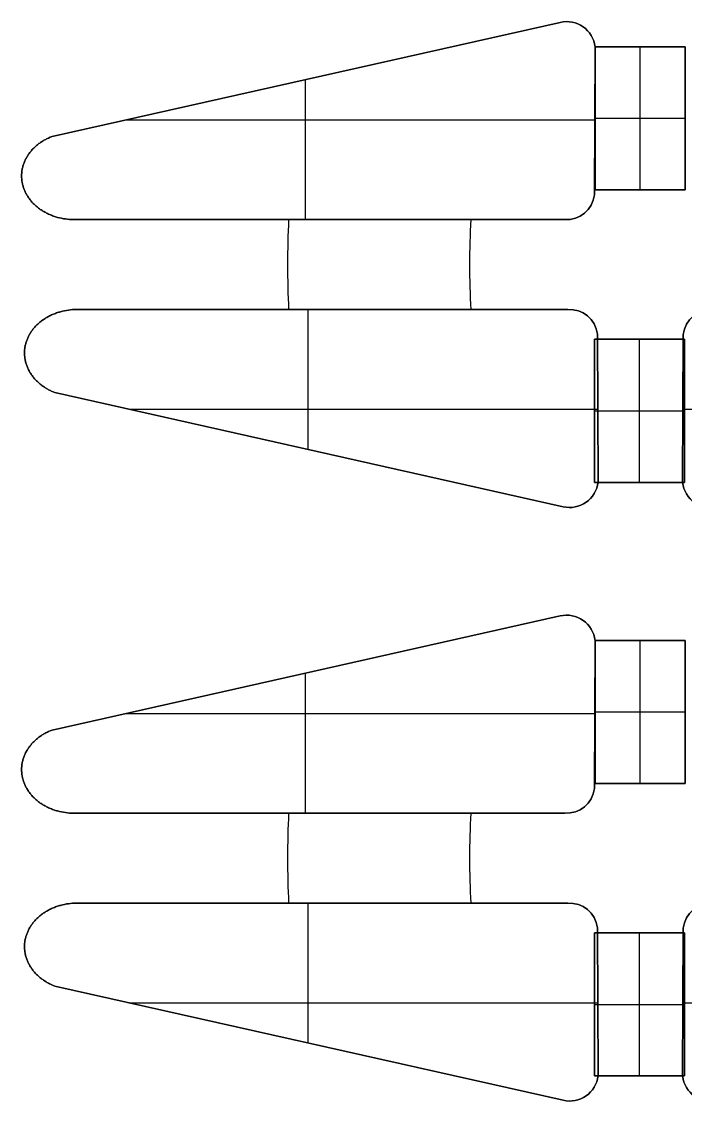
# Model space of a CAD drawing. Extents: x 0 to 96, y 0 to 48.
# Drawn here: x 51.401 to 54.198, y 18.732 to 23.28 of the extents above; entities that cross this region are included whole.
import ezdxf

# ---------------------------------------------------------------- set-up
doc = ezdxf.new("R2010")
doc.units = 0
doc.header["$MEASUREMENT"] = 0
doc.layers.add('PROFILE_-_OUTSIDE', color=18, linetype='CONTINUOUS')
doc.layers.add('TABS', color=51, linetype='CONTINUOUS')

msp = doc.modelspace()

# ---------------------------------------------------------------- linework, layer by layer
at = {"layer": 'PROFILE_-_OUTSIDE'}
for p, q in [((51.5293, 22.7958), (53.6709, 23.2765)), ((51.5293, 22.7958, 0.74), (53.6709, 23.2765, 0.74)), ((53.6709, 23.2765, 0.37), (51.5293, 22.7958, 0.37)), ((53.6709, 23.2765, 0.74), (53.6709, 23.2765)), ((53.7732, 23.2537), (53.7732, 23.2537, 0.74)), ((53.8176, 23.1739), (53.8176, 23.1739, 0.74)), ((52.5964, 23.0353), (52.5964, 22.4466)), ((52.5964, 23.0353, 0.74), (52.5964, 22.4466, 0.74)), ((52.6001, 23.0362), (52.6001, 23.0362, 0.74)), ((51.841, 22.8658), (53.8163, 22.8658)), ((51.841, 22.8658, 0.74), (53.8163, 22.8658, 0.74)), ((51.5293, 22.7958, 0.74), (51.5293, 22.7958)), ((51.4045, 22.5976), (51.4045, 22.5976, 0.74)), ((53.815, 22.5498), (53.815, 22.5498, 0.74)), ((51.6035, 22.4466, 0.74), (51.6035, 22.4466)), ((53.69, 22.4466), (53.69, 22.4466, 0.74)), ((51.6158, 22.0666, 0.74), (51.6158, 22.0666)), ((52.6088, 21.4779), (52.6088, 22.0666)), ((52.6088, 21.4779, 0.74), (52.6088, 22.0666, 0.74)), ((53.7024, 22.0666), (53.7024, 22.0666, 0.74)), ((53.8274, 21.9634), (53.8274, 21.9634, 0.74)), ((54.1892, 21.9621), (54.1892, 21.9621, 0.74)), ((51.4168, 21.9157), (51.4168, 21.9157, 0.74)), ((51.5416, 21.7175), (53.6833, 21.2368)), ((51.5416, 21.7175, 0.74), (51.5416, 21.7175)), ((51.5416, 21.7175, 0.74), (53.6833, 21.2368, 0.74)), ((53.6833, 21.2368, 0.37), (51.5416, 21.7175, 0.37)), ((51.8533, 21.6475), (53.8287, 21.6475)), ((51.8533, 21.6475, 0.74), (53.8287, 21.6475, 0.74)), ((56.1632, 21.6462), (54.1879, 21.6462)), ((56.1632, 21.6462, 0.74), (54.1879, 21.6462, 0.74)), ((52.6124, 21.4771), (52.6124, 21.4771, 0.74)), ((53.83, 21.3394), (53.83, 21.3394, 0.74)), ((54.1866, 21.3381), (54.1866, 21.3381, 0.74)), ((53.7855, 21.2596), (53.7855, 21.2596, 0.74)), ((53.6833, 21.2368, 0.74), (53.6833, 21.2368)), ((51.5293, 20.2958), (53.6709, 20.7765)), ((51.5293, 20.2958, 0.74), (53.6709, 20.7765, 0.74)), ((53.6709, 20.7765, 0.37), (51.5293, 20.2958, 0.37)), ((53.6709, 20.7765, 0.74), (53.6709, 20.7765)), ((53.7732, 20.7537), (53.7732, 20.7537, 0.74)), ((53.8176, 20.6739), (53.8176, 20.6739, 0.74)), ((52.5964, 20.5353), (52.5964, 19.9466)), ((52.5964, 20.5353, 0.74), (52.5964, 19.9466, 0.74)), ((52.6001, 20.5362), (52.6001, 20.5362, 0.74)), ((51.841, 20.3658), (53.8163, 20.3658)), ((51.841, 20.3658, 0.74), (53.8163, 20.3658, 0.74)), ((51.5293, 20.2958, 0.74), (51.5293, 20.2958)), ((51.4045, 20.0976), (51.4045, 20.0976, 0.74)), ((53.815, 20.0498), (53.815, 20.0498, 0.74)), ((51.6035, 19.9466, 0.74), (51.6035, 19.9466)), ((53.69, 19.9466), (53.69, 19.9466, 0.74)), ((51.6158, 19.5666, 0.74), (51.6158, 19.5666)), ((52.6088, 18.9779), (52.6088, 19.5666)), ((52.6088, 18.9779, 0.74), (52.6088, 19.5666, 0.74)), ((53.7024, 19.5666), (53.7024, 19.5666, 0.74)), ((53.8274, 19.4634), (53.8274, 19.4634, 0.74)), ((54.1892, 19.4621), (54.1892, 19.4621, 0.74)), ((51.4168, 19.4157), (51.4168, 19.4157, 0.74)), ((51.5416, 19.2175), (53.6833, 18.7368)), ((51.5416, 19.2175, 0.74), (51.5416, 19.2175)), ((51.5416, 19.2175, 0.74), (53.6833, 18.7368, 0.74)), ((53.6833, 18.7368, 0.37), (51.5416, 19.2175, 0.37)), ((51.8533, 19.1475), (53.8287, 19.1475)), ((51.8533, 19.1475, 0.74), (53.8287, 19.1475, 0.74)), ((56.1632, 19.1462), (54.1879, 19.1462)), ((56.1632, 19.1462, 0.74), (54.1879, 19.1462, 0.74)), ((52.6124, 18.9771), (52.6124, 18.9771, 0.74)), ((53.83, 18.8394), (53.83, 18.8394, 0.74)), ((54.1866, 18.8381), (54.1866, 18.8381, 0.74)), ((53.6833, 18.7368, 0.74), (53.6833, 18.7368)), ((53.7855, 18.7596), (53.7855, 18.7596, 0.74))]:
    msp.add_line(p, q, dxfattribs=at)
for points in [[(53.6709, 23.2765, -0.448322), (53.8176, 23.1739), (53.815, 22.5498)], [(53.6709, 23.2765, -0.448322), (53.8176, 23.1739), (53.815, 22.5498)], [(53.815, 22.5498), (53.8176, 23.1739, 0.448322), (53.6709, 23.2765)], [(53.815, 22.5498, -0.407395), (53.69, 22.4466), (51.6035, 22.4466)], [(53.815, 22.5498, -0.407395), (53.69, 22.4466), (51.6035, 22.4466)], [(51.6035, 22.4466), (53.69, 22.4466, 0.407395), (53.815, 22.5498)], [(53.8274, 21.9634, 0.407395), (53.7024, 22.0666), (51.6158, 22.0666)], [(53.8274, 21.9634, 0.407395), (53.7024, 22.0666), (51.6158, 22.0666)], [(51.6158, 22.0666), (53.7024, 22.0666, -0.407395), (53.8274, 21.9634)], [(54.1892, 21.9621, -0.407395), (54.3142, 22.0653), (56.4007, 22.0653)], [(54.1892, 21.9621, -0.407395), (54.3142, 22.0653), (56.4007, 22.0653)], [(56.4007, 22.0653), (54.3142, 22.0653, 0.407395), (54.1892, 21.9621)], [(53.6833, 21.2368, 0.448322), (53.83, 21.3394), (53.8274, 21.9634)], [(53.6833, 21.2368, 0.448322), (53.83, 21.3394), (53.8274, 21.9634)], [(53.8274, 21.9634), (53.83, 21.3394, -0.448322), (53.6833, 21.2368)], [(54.3333, 21.2355, -0.448322), (54.1866, 21.3381), (54.1892, 21.9621)], [(54.3333, 21.2355, -0.448322), (54.1866, 21.3381), (54.1892, 21.9621)], [(54.1892, 21.9621), (54.1866, 21.3381, 0.448322), (54.3333, 21.2355)], [(53.6709, 20.7765, -0.448322), (53.8176, 20.6739), (53.815, 20.0498)], [(53.6709, 20.7765, -0.448322), (53.8176, 20.6739), (53.815, 20.0498)], [(53.815, 20.0498), (53.8176, 20.6739, 0.448322), (53.6709, 20.7765)], [(53.815, 20.0498, -0.407395), (53.69, 19.9466), (51.6035, 19.9466)], [(53.815, 20.0498, -0.407395), (53.69, 19.9466), (51.6035, 19.9466)], [(51.6035, 19.9466), (53.69, 19.9466, 0.407395), (53.815, 20.0498)], [(53.8274, 19.4634, 0.407395), (53.7024, 19.5666), (51.6158, 19.5666)], [(53.8274, 19.4634, 0.407395), (53.7024, 19.5666), (51.6158, 19.5666)], [(51.6158, 19.5666), (53.7024, 19.5666, -0.407395), (53.8274, 19.4634)], [(54.1892, 19.4621, -0.407395), (54.3142, 19.5653), (56.4007, 19.5653)], [(54.1892, 19.4621, -0.407395), (54.3142, 19.5653), (56.4007, 19.5653)], [(56.4007, 19.5653), (54.3142, 19.5653, 0.407395), (54.1892, 19.4621)], [(53.6833, 18.7368, 0.448322), (53.83, 18.8394), (53.8274, 19.4634)], [(53.6833, 18.7368, 0.448322), (53.83, 18.8394), (53.8274, 19.4634)], [(53.8274, 19.4634), (53.83, 18.8394, -0.448322), (53.6833, 18.7368)], [(54.3333, 18.7355, -0.448322), (54.1866, 18.8381), (54.1892, 19.4621)], [(54.3333, 18.7355, -0.448322), (54.1866, 18.8381), (54.1892, 19.4621)], [(54.1892, 19.4621), (54.1866, 18.8381, 0.448322), (54.3333, 18.7355)]]:
    msp.add_lwpolyline(points, format="xyb", dxfattribs=at)
for points in [[(51.6035, 22.4466), (51.5951, 22.4474), (51.5866, 22.4484), (51.578, 22.4497), (51.5695, 22.4513), (51.5609, 22.4532), (51.5523, 22.4554), (51.5481, 22.4566), (51.5438, 22.4579), (51.5396, 22.4593), (51.5354, 22.4607), (51.5312, 22.4622), (51.527, 22.4639), (51.5229, 22.4655), (51.5188, 22.4673), (51.5147, 22.4691), (51.5107, 22.471), (51.5067, 22.473), (51.5027, 22.4751), (51.4988, 22.4772), (51.495, 22.4794), (51.4912, 22.4817), (51.4874, 22.484), (51.4837, 22.4864), (51.4801, 22.4889), (51.4765, 22.4914), (51.473, 22.494), (51.4696, 22.4967), (51.4662, 22.4994), (51.463, 22.5022), (51.4597, 22.505), (51.4566, 22.5079), (51.4535, 22.5108), (51.4505, 22.5138), (51.4476, 22.5169), (51.4448, 22.5199), (51.4421, 22.5231), (51.4394, 22.5262), (51.4369, 22.5294), (51.4344, 22.5327), (51.432, 22.5359), (51.4297, 22.5392), (51.4275, 22.5425), (51.4254, 22.5459), (51.4233, 22.5493), (51.4214, 22.5527), (51.4196, 22.5561), (51.4178, 22.5595), (51.4161, 22.5629), (51.4146, 22.5664), (51.4131, 22.5698), (51.4117, 22.5733), (51.4104, 22.5768), (51.4092, 22.5802), (51.4081, 22.5837), (51.4071, 22.5872), (51.4061, 22.5906), (51.4052, 22.5941), (51.4045, 22.5976), (51.4038, 22.601), (51.4032, 22.6045), (51.4026, 22.608), (51.4022, 22.6116), (51.4018, 22.6152), (51.4015, 22.6188), (51.4013, 22.6224), (51.4012, 22.626), (51.4011, 22.6297), (51.4012, 22.6334), (51.4013, 22.6371), (51.4015, 22.6408), (51.4019, 22.6445), (51.4023, 22.6483), (51.4028, 22.652), (51.4034, 22.6558), (51.4041, 22.6595), (51.4049, 22.6633), (51.4058, 22.667), (51.4068, 22.6708), (51.4079, 22.6745), (51.4091, 22.6782), (51.4104, 22.6819), (51.4118, 22.6856), (51.4132, 22.6893), (51.4148, 22.6929), (51.4165, 22.6966), (51.4182, 22.7002), (51.4201, 22.7038), (51.422, 22.7073), (51.4241, 22.7108), (51.4262, 22.7143), (51.4284, 22.7177), (51.4307, 22.7211), (51.4331, 22.7245), (51.4356, 22.7278), (51.4382, 22.731), (51.4408, 22.7343), (51.4435, 22.7374), (51.4463, 22.7405), (51.4492, 22.7436), (51.4521, 22.7466), (51.4551, 22.7495), (51.4582, 22.7524), (51.4613, 22.7552), (51.4645, 22.758), (51.4678, 22.7606), (51.4711, 22.7633), (51.4744, 22.7658), (51.4778, 22.7683), (51.4813, 22.7707), (51.4848, 22.7731), (51.4883, 22.7754), (51.4919, 22.7776), (51.4955, 22.7797), (51.4992, 22.7818), (51.5029, 22.7838), (51.5066, 22.7857), (51.5103, 22.7876), (51.5141, 22.7894), (51.5216, 22.7927), (51.5293, 22.7958)], [(51.6035, 22.4466), (51.5951, 22.4474), (51.5866, 22.4484), (51.578, 22.4497), (51.5695, 22.4513), (51.5609, 22.4532), (51.5523, 22.4554), (51.5481, 22.4566), (51.5438, 22.4579), (51.5396, 22.4593), (51.5354, 22.4607), (51.5312, 22.4622), (51.527, 22.4639), (51.5229, 22.4655), (51.5188, 22.4673), (51.5147, 22.4691), (51.5107, 22.471), (51.5067, 22.473), (51.5027, 22.4751), (51.4988, 22.4772), (51.495, 22.4794), (51.4912, 22.4817), (51.4874, 22.484), (51.4837, 22.4864), (51.4801, 22.4889), (51.4765, 22.4914), (51.473, 22.494), (51.4696, 22.4967), (51.4662, 22.4994), (51.463, 22.5022), (51.4597, 22.505), (51.4566, 22.5079), (51.4535, 22.5108), (51.4505, 22.5138), (51.4476, 22.5169), (51.4448, 22.5199), (51.4421, 22.5231), (51.4394, 22.5262), (51.4369, 22.5294), (51.4344, 22.5327), (51.432, 22.5359), (51.4297, 22.5392), (51.4275, 22.5425), (51.4254, 22.5459), (51.4233, 22.5493), (51.4214, 22.5527), (51.4196, 22.5561), (51.4178, 22.5595), (51.4161, 22.5629), (51.4146, 22.5664), (51.4131, 22.5698), (51.4117, 22.5733), (51.4104, 22.5768), (51.4092, 22.5802), (51.4081, 22.5837), (51.4071, 22.5872), (51.4061, 22.5906), (51.4052, 22.5941), (51.4045, 22.5976), (51.4038, 22.601), (51.4032, 22.6045), (51.4026, 22.608), (51.4022, 22.6116), (51.4018, 22.6152), (51.4015, 22.6188), (51.4013, 22.6224), (51.4012, 22.626), (51.4011, 22.6297), (51.4012, 22.6334), (51.4013, 22.6371), (51.4015, 22.6408), (51.4019, 22.6445), (51.4023, 22.6483), (51.4028, 22.652), (51.4034, 22.6558), (51.4041, 22.6595), (51.4049, 22.6633), (51.4058, 22.667), (51.4068, 22.6708), (51.4079, 22.6745), (51.4091, 22.6782), (51.4104, 22.6819), (51.4118, 22.6856), (51.4132, 22.6893), (51.4148, 22.6929), (51.4165, 22.6966), (51.4182, 22.7002), (51.4201, 22.7038), (51.422, 22.7073), (51.4241, 22.7108), (51.4262, 22.7143), (51.4284, 22.7177), (51.4307, 22.7211), (51.4331, 22.7245), (51.4356, 22.7278), (51.4382, 22.731), (51.4408, 22.7343), (51.4435, 22.7374), (51.4463, 22.7405), (51.4492, 22.7436), (51.4521, 22.7466), (51.4551, 22.7495), (51.4582, 22.7524), (51.4613, 22.7552), (51.4645, 22.758), (51.4678, 22.7606), (51.4711, 22.7633), (51.4744, 22.7658), (51.4778, 22.7683), (51.4813, 22.7707), (51.4848, 22.7731), (51.4883, 22.7754), (51.4919, 22.7776), (51.4955, 22.7797), (51.4992, 22.7818), (51.5029, 22.7838), (51.5066, 22.7857), (51.5103, 22.7876), (51.5141, 22.7894), (51.5216, 22.7927), (51.5293, 22.7958)], [(51.5293, 22.7958), (51.5216, 22.7927), (51.5141, 22.7894), (51.5103, 22.7876), (51.5066, 22.7857), (51.5029, 22.7838), (51.4992, 22.7818), (51.4955, 22.7797), (51.4919, 22.7776), (51.4883, 22.7754), (51.4848, 22.7731), (51.4813, 22.7707), (51.4778, 22.7683), (51.4744, 22.7658), (51.4711, 22.7633), (51.4678, 22.7606), (51.4645, 22.758), (51.4613, 22.7552), (51.4582, 22.7524), (51.4551, 22.7495), (51.4521, 22.7466), (51.4492, 22.7436), (51.4463, 22.7405), (51.4435, 22.7374), (51.4408, 22.7343), (51.4382, 22.731), (51.4356, 22.7278), (51.4331, 22.7245), (51.4307, 22.7211), (51.4284, 22.7177), (51.4262, 22.7143), (51.4241, 22.7108), (51.422, 22.7073), (51.4201, 22.7038), (51.4182, 22.7002), (51.4165, 22.6966), (51.4148, 22.6929), (51.4132, 22.6893), (51.4118, 22.6856), (51.4104, 22.6819), (51.4091, 22.6782), (51.4079, 22.6745), (51.4068, 22.6708), (51.4058, 22.667), (51.4049, 22.6633), (51.4041, 22.6595), (51.4034, 22.6558), (51.4028, 22.652), (51.4023, 22.6483), (51.4019, 22.6445), (51.4015, 22.6408), (51.4013, 22.6371), (51.4012, 22.6334), (51.4011, 22.6297), (51.4012, 22.626), (51.4013, 22.6224), (51.4015, 22.6188), (51.4018, 22.6152), (51.4022, 22.6116), (51.4026, 22.608), (51.4032, 22.6045), (51.4038, 22.601), (51.4045, 22.5976), (51.4052, 22.5941), (51.4061, 22.5906), (51.4071, 22.5872), (51.4081, 22.5837), (51.4092, 22.5802), (51.4104, 22.5768), (51.4117, 22.5733), (51.4131, 22.5698), (51.4146, 22.5664), (51.4161, 22.5629), (51.4178, 22.5595), (51.4196, 22.5561), (51.4214, 22.5527), (51.4233, 22.5493), (51.4254, 22.5459), (51.4275, 22.5425), (51.4297, 22.5392), (51.432, 22.5359), (51.4344, 22.5327), (51.4369, 22.5294), (51.4394, 22.5262), (51.4421, 22.5231), (51.4448, 22.5199), (51.4476, 22.5169), (51.4505, 22.5138), (51.4535, 22.5108), (51.4566, 22.5079), (51.4597, 22.505), (51.463, 22.5022), (51.4662, 22.4994), (51.4696, 22.4967), (51.473, 22.494), (51.4765, 22.4914), (51.4801, 22.4889), (51.4837, 22.4864), (51.4874, 22.484), (51.4912, 22.4817), (51.495, 22.4794), (51.4988, 22.4772), (51.5027, 22.4751), (51.5067, 22.473), (51.5107, 22.471), (51.5147, 22.4691), (51.5188, 22.4673), (51.5229, 22.4655), (51.527, 22.4639), (51.5312, 22.4622), (51.5354, 22.4607), (51.5396, 22.4593), (51.5438, 22.4579), (51.5481, 22.4566), (51.5523, 22.4554), (51.5609, 22.4532), (51.5695, 22.4513), (51.578, 22.4497), (51.5866, 22.4484), (51.5951, 22.4474), (51.6035, 22.4466)], [(51.6158, 22.0666), (51.6074, 22.0659), (51.5989, 22.0649), (51.5904, 22.0636), (51.5818, 22.062), (51.5732, 22.0601), (51.5647, 22.0579), (51.5604, 22.0567), (51.5562, 22.0554), (51.5519, 22.054), (51.5477, 22.0526), (51.5435, 22.051), (51.5394, 22.0494), (51.5352, 22.0477), (51.5311, 22.046), (51.5271, 22.0442), (51.523, 22.0422), (51.519, 22.0403), (51.5151, 22.0382), (51.5112, 22.0361), (51.5073, 22.0339), (51.5035, 22.0316), (51.4998, 22.0293), (51.4961, 22.0269), (51.4925, 22.0244), (51.4889, 22.0219), (51.4854, 22.0193), (51.4819, 22.0166), (51.4786, 22.0139), (51.4753, 22.0111), (51.4721, 22.0083), (51.4689, 22.0054), (51.4659, 22.0024), (51.4629, 21.9995), (51.46, 21.9964), (51.4571, 21.9933), (51.4544, 21.9902), (51.4518, 21.9871), (51.4492, 21.9839), (51.4467, 21.9806), (51.4443, 21.9774), (51.442, 21.9741), (51.4398, 21.9707), (51.4377, 21.9674), (51.4357, 21.964), (51.4337, 21.9606), (51.4319, 21.9572), (51.4301, 21.9538), (51.4285, 21.9503), (51.4269, 21.9469), (51.4254, 21.9434), (51.424, 21.94), (51.4227, 21.9365), (51.4215, 21.933), (51.4204, 21.9296), (51.4194, 21.9261), (51.4184, 21.9226), (51.4176, 21.9192), (51.4168, 21.9157), (51.4161, 21.9123), (51.4155, 21.9088), (51.415, 21.9053), (51.4145, 21.9017), (51.4141, 21.8981), (51.4138, 21.8945), (51.4136, 21.8909), (51.4135, 21.8872), (51.4135, 21.8836), (51.4135, 21.8799), (51.4136, 21.8762), (51.4139, 21.8725), (51.4142, 21.8687), (51.4146, 21.865), (51.4151, 21.8613), (51.4157, 21.8575), (51.4165, 21.8538), (51.4173, 21.85), (51.4182, 21.8463), (51.4191, 21.8425), (51.4202, 21.8388), (51.4214, 21.8351), (51.4227, 21.8314), (51.4241, 21.8277), (51.4256, 21.824), (51.4271, 21.8203), (51.4288, 21.8167), (51.4306, 21.8131), (51.4324, 21.8095), (51.4344, 21.806), (51.4364, 21.8025), (51.4386, 21.799), (51.4408, 21.7955), (51.4431, 21.7922), (51.4455, 21.7888), (51.448, 21.7855), (51.4505, 21.7822), (51.4531, 21.779), (51.4559, 21.7759), (51.4587, 21.7728), (51.4615, 21.7697), (51.4645, 21.7667), (51.4675, 21.7638), (51.4705, 21.7609), (51.4737, 21.7581), (51.4768, 21.7553), (51.4801, 21.7526), (51.4834, 21.75), (51.4868, 21.7475), (51.4902, 21.745), (51.4936, 21.7425), (51.4971, 21.7402), (51.5007, 21.7379), (51.5043, 21.7357), (51.5079, 21.7335), (51.5115, 21.7315), (51.5152, 21.7295), (51.5189, 21.7275), (51.5227, 21.7257), (51.5264, 21.7239), (51.534, 21.7205), (51.5416, 21.7175)], [(51.6158, 22.0666), (51.6074, 22.0659), (51.5989, 22.0649), (51.5904, 22.0636), (51.5818, 22.062), (51.5732, 22.0601), (51.5647, 22.0579), (51.5604, 22.0567), (51.5562, 22.0554), (51.5519, 22.054), (51.5477, 22.0526), (51.5435, 22.051), (51.5394, 22.0494), (51.5352, 22.0477), (51.5311, 22.046), (51.5271, 22.0442), (51.523, 22.0422), (51.519, 22.0403), (51.5151, 22.0382), (51.5112, 22.0361), (51.5073, 22.0339), (51.5035, 22.0316), (51.4998, 22.0293), (51.4961, 22.0269), (51.4925, 22.0244), (51.4889, 22.0219), (51.4854, 22.0193), (51.4819, 22.0166), (51.4786, 22.0139), (51.4753, 22.0111), (51.4721, 22.0083), (51.4689, 22.0054), (51.4659, 22.0024), (51.4629, 21.9995), (51.46, 21.9964), (51.4571, 21.9933), (51.4544, 21.9902), (51.4518, 21.9871), (51.4492, 21.9839), (51.4467, 21.9806), (51.4443, 21.9774), (51.442, 21.9741), (51.4398, 21.9707), (51.4377, 21.9674), (51.4357, 21.964), (51.4337, 21.9606), (51.4319, 21.9572), (51.4301, 21.9538), (51.4285, 21.9503), (51.4269, 21.9469), (51.4254, 21.9434), (51.424, 21.94), (51.4227, 21.9365), (51.4215, 21.933), (51.4204, 21.9296), (51.4194, 21.9261), (51.4184, 21.9226), (51.4176, 21.9192), (51.4168, 21.9157), (51.4161, 21.9123), (51.4155, 21.9088), (51.415, 21.9053), (51.4145, 21.9017), (51.4141, 21.8981), (51.4138, 21.8945), (51.4136, 21.8909), (51.4135, 21.8872), (51.4135, 21.8836), (51.4135, 21.8799), (51.4136, 21.8762), (51.4139, 21.8725), (51.4142, 21.8687), (51.4146, 21.865), (51.4151, 21.8613), (51.4157, 21.8575), (51.4165, 21.8538), (51.4173, 21.85), (51.4182, 21.8463), (51.4191, 21.8425), (51.4202, 21.8388), (51.4214, 21.8351), (51.4227, 21.8314), (51.4241, 21.8277), (51.4256, 21.824), (51.4271, 21.8203), (51.4288, 21.8167), (51.4306, 21.8131), (51.4324, 21.8095), (51.4344, 21.806), (51.4364, 21.8025), (51.4386, 21.799), (51.4408, 21.7955), (51.4431, 21.7922), (51.4455, 21.7888), (51.448, 21.7855), (51.4505, 21.7822), (51.4531, 21.779), (51.4559, 21.7759), (51.4587, 21.7728), (51.4615, 21.7697), (51.4645, 21.7667), (51.4675, 21.7638), (51.4705, 21.7609), (51.4737, 21.7581), (51.4768, 21.7553), (51.4801, 21.7526), (51.4834, 21.75), (51.4868, 21.7475), (51.4902, 21.745), (51.4936, 21.7425), (51.4971, 21.7402), (51.5007, 21.7379), (51.5043, 21.7357), (51.5079, 21.7335), (51.5115, 21.7315), (51.5152, 21.7295), (51.5189, 21.7275), (51.5227, 21.7257), (51.5264, 21.7239), (51.534, 21.7205), (51.5416, 21.7175)], [(51.5416, 21.7175), (51.534, 21.7205), (51.5264, 21.7239), (51.5227, 21.7257), (51.5189, 21.7275), (51.5152, 21.7295), (51.5115, 21.7315), (51.5079, 21.7335), (51.5043, 21.7357), (51.5007, 21.7379), (51.4971, 21.7402), (51.4936, 21.7425), (51.4902, 21.745), (51.4868, 21.7475), (51.4834, 21.75), (51.4801, 21.7526), (51.4768, 21.7553), (51.4737, 21.7581), (51.4705, 21.7609), (51.4675, 21.7638), (51.4645, 21.7667), (51.4615, 21.7697), (51.4587, 21.7728), (51.4559, 21.7759), (51.4531, 21.779), (51.4505, 21.7822), (51.448, 21.7855), (51.4455, 21.7888), (51.4431, 21.7922), (51.4408, 21.7955), (51.4386, 21.799), (51.4364, 21.8025), (51.4344, 21.806), (51.4324, 21.8095), (51.4306, 21.8131), (51.4288, 21.8167), (51.4271, 21.8203), (51.4256, 21.824), (51.4241, 21.8277), (51.4227, 21.8314), (51.4214, 21.8351), (51.4202, 21.8388), (51.4191, 21.8425), (51.4182, 21.8463), (51.4173, 21.85), (51.4165, 21.8538), (51.4157, 21.8575), (51.4151, 21.8613), (51.4146, 21.865), (51.4142, 21.8687), (51.4139, 21.8725), (51.4136, 21.8762), (51.4135, 21.8799), (51.4135, 21.8836), (51.4135, 21.8872), (51.4136, 21.8909), (51.4138, 21.8945), (51.4141, 21.8981), (51.4145, 21.9017), (51.415, 21.9053), (51.4155, 21.9088), (51.4161, 21.9123), (51.4168, 21.9157), (51.4176, 21.9192), (51.4184, 21.9226), (51.4194, 21.9261), (51.4204, 21.9296), (51.4215, 21.933), (51.4227, 21.9365), (51.424, 21.94), (51.4254, 21.9434), (51.4269, 21.9469), (51.4285, 21.9503), (51.4301, 21.9538), (51.4319, 21.9572), (51.4337, 21.9606), (51.4357, 21.964), (51.4377, 21.9674), (51.4398, 21.9707), (51.442, 21.9741), (51.4443, 21.9774), (51.4467, 21.9806), (51.4492, 21.9839), (51.4518, 21.9871), (51.4544, 21.9902), (51.4571, 21.9933), (51.46, 21.9964), (51.4629, 21.9995), (51.4659, 22.0024), (51.4689, 22.0054), (51.4721, 22.0083), (51.4753, 22.0111), (51.4786, 22.0139), (51.4819, 22.0166), (51.4854, 22.0193), (51.4889, 22.0219), (51.4925, 22.0244), (51.4961, 22.0269), (51.4998, 22.0293), (51.5035, 22.0316), (51.5073, 22.0339), (51.5112, 22.0361), (51.5151, 22.0382), (51.519, 22.0403), (51.523, 22.0422), (51.5271, 22.0442), (51.5311, 22.046), (51.5352, 22.0477), (51.5394, 22.0494), (51.5435, 22.051), (51.5477, 22.0526), (51.5519, 22.054), (51.5562, 22.0554), (51.5604, 22.0567), (51.5647, 22.0579), (51.5732, 22.0601), (51.5818, 22.062), (51.5904, 22.0636), (51.5989, 22.0649), (51.6074, 22.0659), (51.6158, 22.0666)], [(51.6035, 19.9466), (51.5951, 19.9474), (51.5866, 19.9484), (51.578, 19.9497), (51.5695, 19.9513), (51.5609, 19.9532), (51.5523, 19.9554), (51.5481, 19.9566), (51.5438, 19.9579), (51.5396, 19.9593), (51.5354, 19.9607), (51.5312, 19.9622), (51.527, 19.9639), (51.5229, 19.9655), (51.5188, 19.9673), (51.5147, 19.9691), (51.5107, 19.971), (51.5067, 19.973), (51.5027, 19.9751), (51.4988, 19.9772), (51.495, 19.9794), (51.4912, 19.9817), (51.4874, 19.984), (51.4837, 19.9864), (51.4801, 19.9889), (51.4765, 19.9914), (51.473, 19.994), (51.4696, 19.9967), (51.4662, 19.9994), (51.463, 20.0022), (51.4597, 20.005), (51.4566, 20.0079), (51.4535, 20.0108), (51.4505, 20.0138), (51.4476, 20.0169), (51.4448, 20.0199), (51.4421, 20.0231), (51.4394, 20.0262), (51.4369, 20.0294), (51.4344, 20.0327), (51.432, 20.0359), (51.4297, 20.0392), (51.4275, 20.0425), (51.4254, 20.0459), (51.4233, 20.0493), (51.4214, 20.0527), (51.4196, 20.0561), (51.4178, 20.0595), (51.4161, 20.0629), (51.4146, 20.0664), (51.4131, 20.0698), (51.4117, 20.0733), (51.4104, 20.0768), (51.4092, 20.0802), (51.4081, 20.0837), (51.4071, 20.0872), (51.4061, 20.0906), (51.4052, 20.0941), (51.4045, 20.0976), (51.4038, 20.101), (51.4032, 20.1045), (51.4026, 20.108), (51.4022, 20.1116), (51.4018, 20.1152), (51.4015, 20.1188), (51.4013, 20.1224), (51.4012, 20.126), (51.4011, 20.1297), (51.4012, 20.1334), (51.4013, 20.1371), (51.4015, 20.1408), (51.4019, 20.1445), (51.4023, 20.1483), (51.4028, 20.152), (51.4034, 20.1558), (51.4041, 20.1595), (51.4049, 20.1633), (51.4058, 20.167), (51.4068, 20.1708), (51.4079, 20.1745), (51.4091, 20.1782), (51.4104, 20.1819), (51.4118, 20.1856), (51.4132, 20.1893), (51.4148, 20.1929), (51.4165, 20.1966), (51.4182, 20.2002), (51.4201, 20.2038), (51.422, 20.2073), (51.4241, 20.2108), (51.4262, 20.2143), (51.4284, 20.2177), (51.4307, 20.2211), (51.4331, 20.2245), (51.4356, 20.2278), (51.4382, 20.231), (51.4408, 20.2343), (51.4435, 20.2374), (51.4463, 20.2405), (51.4492, 20.2436), (51.4521, 20.2466), (51.4551, 20.2495), (51.4582, 20.2524), (51.4613, 20.2552), (51.4645, 20.258), (51.4678, 20.2606), (51.4711, 20.2633), (51.4744, 20.2658), (51.4778, 20.2683), (51.4813, 20.2707), (51.4848, 20.2731), (51.4883, 20.2754), (51.4919, 20.2776), (51.4955, 20.2797), (51.4992, 20.2818), (51.5029, 20.2838), (51.5066, 20.2857), (51.5103, 20.2876), (51.5141, 20.2894), (51.5216, 20.2927), (51.5293, 20.2958)], [(51.6035, 19.9466), (51.5951, 19.9474), (51.5866, 19.9484), (51.578, 19.9497), (51.5695, 19.9513), (51.5609, 19.9532), (51.5523, 19.9554), (51.5481, 19.9566), (51.5438, 19.9579), (51.5396, 19.9593), (51.5354, 19.9607), (51.5312, 19.9622), (51.527, 19.9639), (51.5229, 19.9655), (51.5188, 19.9673), (51.5147, 19.9691), (51.5107, 19.971), (51.5067, 19.973), (51.5027, 19.9751), (51.4988, 19.9772), (51.495, 19.9794), (51.4912, 19.9817), (51.4874, 19.984), (51.4837, 19.9864), (51.4801, 19.9889), (51.4765, 19.9914), (51.473, 19.994), (51.4696, 19.9967), (51.4662, 19.9994), (51.463, 20.0022), (51.4597, 20.005), (51.4566, 20.0079), (51.4535, 20.0108), (51.4505, 20.0138), (51.4476, 20.0169), (51.4448, 20.0199), (51.4421, 20.0231), (51.4394, 20.0262), (51.4369, 20.0294), (51.4344, 20.0327), (51.432, 20.0359), (51.4297, 20.0392), (51.4275, 20.0425), (51.4254, 20.0459), (51.4233, 20.0493), (51.4214, 20.0527), (51.4196, 20.0561), (51.4178, 20.0595), (51.4161, 20.0629), (51.4146, 20.0664), (51.4131, 20.0698), (51.4117, 20.0733), (51.4104, 20.0768), (51.4092, 20.0802), (51.4081, 20.0837), (51.4071, 20.0872), (51.4061, 20.0906), (51.4052, 20.0941), (51.4045, 20.0976), (51.4038, 20.101), (51.4032, 20.1045), (51.4026, 20.108), (51.4022, 20.1116), (51.4018, 20.1152), (51.4015, 20.1188), (51.4013, 20.1224), (51.4012, 20.126), (51.4011, 20.1297), (51.4012, 20.1334), (51.4013, 20.1371), (51.4015, 20.1408), (51.4019, 20.1445), (51.4023, 20.1483), (51.4028, 20.152), (51.4034, 20.1558), (51.4041, 20.1595), (51.4049, 20.1633), (51.4058, 20.167), (51.4068, 20.1708), (51.4079, 20.1745), (51.4091, 20.1782), (51.4104, 20.1819), (51.4118, 20.1856), (51.4132, 20.1893), (51.4148, 20.1929), (51.4165, 20.1966), (51.4182, 20.2002), (51.4201, 20.2038), (51.422, 20.2073), (51.4241, 20.2108), (51.4262, 20.2143), (51.4284, 20.2177), (51.4307, 20.2211), (51.4331, 20.2245), (51.4356, 20.2278), (51.4382, 20.231), (51.4408, 20.2343), (51.4435, 20.2374), (51.4463, 20.2405), (51.4492, 20.2436), (51.4521, 20.2466), (51.4551, 20.2495), (51.4582, 20.2524), (51.4613, 20.2552), (51.4645, 20.258), (51.4678, 20.2606), (51.4711, 20.2633), (51.4744, 20.2658), (51.4778, 20.2683), (51.4813, 20.2707), (51.4848, 20.2731), (51.4883, 20.2754), (51.4919, 20.2776), (51.4955, 20.2797), (51.4992, 20.2818), (51.5029, 20.2838), (51.5066, 20.2857), (51.5103, 20.2876), (51.5141, 20.2894), (51.5216, 20.2927), (51.5293, 20.2958)], [(51.5293, 20.2958), (51.5216, 20.2927), (51.5141, 20.2894), (51.5103, 20.2876), (51.5066, 20.2857), (51.5029, 20.2838), (51.4992, 20.2818), (51.4955, 20.2797), (51.4919, 20.2776), (51.4883, 20.2754), (51.4848, 20.2731), (51.4813, 20.2707), (51.4778, 20.2683), (51.4744, 20.2658), (51.4711, 20.2633), (51.4678, 20.2606), (51.4645, 20.258), (51.4613, 20.2552), (51.4582, 20.2524), (51.4551, 20.2495), (51.4521, 20.2466), (51.4492, 20.2436), (51.4463, 20.2405), (51.4435, 20.2374), (51.4408, 20.2343), (51.4382, 20.231), (51.4356, 20.2278), (51.4331, 20.2245), (51.4307, 20.2211), (51.4284, 20.2177), (51.4262, 20.2143), (51.4241, 20.2108), (51.422, 20.2073), (51.4201, 20.2038), (51.4182, 20.2002), (51.4165, 20.1966), (51.4148, 20.1929), (51.4132, 20.1893), (51.4118, 20.1856), (51.4104, 20.1819), (51.4091, 20.1782), (51.4079, 20.1745), (51.4068, 20.1708), (51.4058, 20.167), (51.4049, 20.1633), (51.4041, 20.1595), (51.4034, 20.1558), (51.4028, 20.152), (51.4023, 20.1483), (51.4019, 20.1445), (51.4015, 20.1408), (51.4013, 20.1371), (51.4012, 20.1334), (51.4011, 20.1297), (51.4012, 20.126), (51.4013, 20.1224), (51.4015, 20.1188), (51.4018, 20.1152), (51.4022, 20.1116), (51.4026, 20.108), (51.4032, 20.1045), (51.4038, 20.101), (51.4045, 20.0976), (51.4052, 20.0941), (51.4061, 20.0906), (51.4071, 20.0872), (51.4081, 20.0837), (51.4092, 20.0802), (51.4104, 20.0768), (51.4117, 20.0733), (51.4131, 20.0698), (51.4146, 20.0664), (51.4161, 20.0629), (51.4178, 20.0595), (51.4196, 20.0561), (51.4214, 20.0527), (51.4233, 20.0493), (51.4254, 20.0459), (51.4275, 20.0425), (51.4297, 20.0392), (51.432, 20.0359), (51.4344, 20.0327), (51.4369, 20.0294), (51.4394, 20.0262), (51.4421, 20.0231), (51.4448, 20.0199), (51.4476, 20.0169), (51.4505, 20.0138), (51.4535, 20.0108), (51.4566, 20.0079), (51.4597, 20.005), (51.463, 20.0022), (51.4662, 19.9994), (51.4696, 19.9967), (51.473, 19.994), (51.4765, 19.9914), (51.4801, 19.9889), (51.4837, 19.9864), (51.4874, 19.984), (51.4912, 19.9817), (51.495, 19.9794), (51.4988, 19.9772), (51.5027, 19.9751), (51.5067, 19.973), (51.5107, 19.971), (51.5147, 19.9691), (51.5188, 19.9673), (51.5229, 19.9655), (51.527, 19.9639), (51.5312, 19.9622), (51.5354, 19.9607), (51.5396, 19.9593), (51.5438, 19.9579), (51.5481, 19.9566), (51.5523, 19.9554), (51.5609, 19.9532), (51.5695, 19.9513), (51.578, 19.9497), (51.5866, 19.9484), (51.5951, 19.9474), (51.6035, 19.9466)], [(51.6158, 19.5666), (51.6074, 19.5659), (51.5989, 19.5649), (51.5904, 19.5636), (51.5818, 19.562), (51.5732, 19.5601), (51.5647, 19.5579), (51.5604, 19.5567), (51.5562, 19.5554), (51.5519, 19.554), (51.5477, 19.5526), (51.5435, 19.551), (51.5394, 19.5494), (51.5352, 19.5477), (51.5311, 19.546), (51.5271, 19.5442), (51.523, 19.5422), (51.519, 19.5403), (51.5151, 19.5382), (51.5112, 19.5361), (51.5073, 19.5339), (51.5035, 19.5316), (51.4998, 19.5293), (51.4961, 19.5269), (51.4925, 19.5244), (51.4889, 19.5219), (51.4854, 19.5193), (51.4819, 19.5166), (51.4786, 19.5139), (51.4753, 19.5111), (51.4721, 19.5083), (51.4689, 19.5054), (51.4659, 19.5024), (51.4629, 19.4995), (51.46, 19.4964), (51.4571, 19.4933), (51.4544, 19.4902), (51.4518, 19.4871), (51.4492, 19.4839), (51.4467, 19.4806), (51.4443, 19.4774), (51.442, 19.4741), (51.4398, 19.4707), (51.4377, 19.4674), (51.4357, 19.464), (51.4337, 19.4606), (51.4319, 19.4572), (51.4301, 19.4538), (51.4285, 19.4503), (51.4269, 19.4469), (51.4254, 19.4434), (51.424, 19.44), (51.4227, 19.4365), (51.4215, 19.433), (51.4204, 19.4296), (51.4194, 19.4261), (51.4184, 19.4226), (51.4176, 19.4192), (51.4168, 19.4157), (51.4161, 19.4123), (51.4155, 19.4088), (51.415, 19.4053), (51.4145, 19.4017), (51.4141, 19.3981), (51.4138, 19.3945), (51.4136, 19.3909), (51.4135, 19.3872), (51.4135, 19.3836), (51.4135, 19.3799), (51.4136, 19.3762), (51.4139, 19.3725), (51.4142, 19.3687), (51.4146, 19.365), (51.4151, 19.3613), (51.4157, 19.3575), (51.4165, 19.3538), (51.4173, 19.35), (51.4182, 19.3463), (51.4191, 19.3425), (51.4202, 19.3388), (51.4214, 19.3351), (51.4227, 19.3314), (51.4241, 19.3277), (51.4256, 19.324), (51.4271, 19.3203), (51.4288, 19.3167), (51.4306, 19.3131), (51.4324, 19.3095), (51.4344, 19.306), (51.4364, 19.3025), (51.4386, 19.299), (51.4408, 19.2955), (51.4431, 19.2922), (51.4455, 19.2888), (51.448, 19.2855), (51.4505, 19.2822), (51.4531, 19.279), (51.4559, 19.2759), (51.4587, 19.2728), (51.4615, 19.2697), (51.4645, 19.2667), (51.4675, 19.2638), (51.4705, 19.2609), (51.4737, 19.2581), (51.4768, 19.2553), (51.4801, 19.2526), (51.4834, 19.25), (51.4868, 19.2475), (51.4902, 19.245), (51.4936, 19.2425), (51.4971, 19.2402), (51.5007, 19.2379), (51.5043, 19.2357), (51.5079, 19.2335), (51.5115, 19.2315), (51.5152, 19.2295), (51.5189, 19.2275), (51.5227, 19.2257), (51.5264, 19.2239), (51.534, 19.2205), (51.5416, 19.2175)], [(51.6158, 19.5666), (51.6074, 19.5659), (51.5989, 19.5649), (51.5904, 19.5636), (51.5818, 19.562), (51.5732, 19.5601), (51.5647, 19.5579), (51.5604, 19.5567), (51.5562, 19.5554), (51.5519, 19.554), (51.5477, 19.5526), (51.5435, 19.551), (51.5394, 19.5494), (51.5352, 19.5477), (51.5311, 19.546), (51.5271, 19.5442), (51.523, 19.5422), (51.519, 19.5403), (51.5151, 19.5382), (51.5112, 19.5361), (51.5073, 19.5339), (51.5035, 19.5316), (51.4998, 19.5293), (51.4961, 19.5269), (51.4925, 19.5244), (51.4889, 19.5219), (51.4854, 19.5193), (51.4819, 19.5166), (51.4786, 19.5139), (51.4753, 19.5111), (51.4721, 19.5083), (51.4689, 19.5054), (51.4659, 19.5024), (51.4629, 19.4995), (51.46, 19.4964), (51.4571, 19.4933), (51.4544, 19.4902), (51.4518, 19.4871), (51.4492, 19.4839), (51.4467, 19.4806), (51.4443, 19.4774), (51.442, 19.4741), (51.4398, 19.4707), (51.4377, 19.4674), (51.4357, 19.464), (51.4337, 19.4606), (51.4319, 19.4572), (51.4301, 19.4538), (51.4285, 19.4503), (51.4269, 19.4469), (51.4254, 19.4434), (51.424, 19.44), (51.4227, 19.4365), (51.4215, 19.433), (51.4204, 19.4296), (51.4194, 19.4261), (51.4184, 19.4226), (51.4176, 19.4192), (51.4168, 19.4157), (51.4161, 19.4123), (51.4155, 19.4088), (51.415, 19.4053), (51.4145, 19.4017), (51.4141, 19.3981), (51.4138, 19.3945), (51.4136, 19.3909), (51.4135, 19.3872), (51.4135, 19.3836), (51.4135, 19.3799), (51.4136, 19.3762), (51.4139, 19.3725), (51.4142, 19.3687), (51.4146, 19.365), (51.4151, 19.3613), (51.4157, 19.3575), (51.4165, 19.3538), (51.4173, 19.35), (51.4182, 19.3463), (51.4191, 19.3425), (51.4202, 19.3388), (51.4214, 19.3351), (51.4227, 19.3314), (51.4241, 19.3277), (51.4256, 19.324), (51.4271, 19.3203), (51.4288, 19.3167), (51.4306, 19.3131), (51.4324, 19.3095), (51.4344, 19.306), (51.4364, 19.3025), (51.4386, 19.299), (51.4408, 19.2955), (51.4431, 19.2922), (51.4455, 19.2888), (51.448, 19.2855), (51.4505, 19.2822), (51.4531, 19.279), (51.4559, 19.2759), (51.4587, 19.2728), (51.4615, 19.2697), (51.4645, 19.2667), (51.4675, 19.2638), (51.4705, 19.2609), (51.4737, 19.2581), (51.4768, 19.2553), (51.4801, 19.2526), (51.4834, 19.25), (51.4868, 19.2475), (51.4902, 19.245), (51.4936, 19.2425), (51.4971, 19.2402), (51.5007, 19.2379), (51.5043, 19.2357), (51.5079, 19.2335), (51.5115, 19.2315), (51.5152, 19.2295), (51.5189, 19.2275), (51.5227, 19.2257), (51.5264, 19.2239), (51.534, 19.2205), (51.5416, 19.2175)], [(51.5416, 19.2175), (51.534, 19.2205), (51.5264, 19.2239), (51.5227, 19.2257), (51.5189, 19.2275), (51.5152, 19.2295), (51.5115, 19.2315), (51.5079, 19.2335), (51.5043, 19.2357), (51.5007, 19.2379), (51.4971, 19.2402), (51.4936, 19.2425), (51.4902, 19.245), (51.4868, 19.2475), (51.4834, 19.25), (51.4801, 19.2526), (51.4768, 19.2553), (51.4737, 19.2581), (51.4705, 19.2609), (51.4675, 19.2638), (51.4645, 19.2667), (51.4615, 19.2697), (51.4587, 19.2728), (51.4559, 19.2759), (51.4531, 19.279), (51.4505, 19.2822), (51.448, 19.2855), (51.4455, 19.2888), (51.4431, 19.2922), (51.4408, 19.2955), (51.4386, 19.299), (51.4364, 19.3025), (51.4344, 19.306), (51.4324, 19.3095), (51.4306, 19.3131), (51.4288, 19.3167), (51.4271, 19.3203), (51.4256, 19.324), (51.4241, 19.3277), (51.4227, 19.3314), (51.4214, 19.3351), (51.4202, 19.3388), (51.4191, 19.3425), (51.4182, 19.3463), (51.4173, 19.35), (51.4165, 19.3538), (51.4157, 19.3575), (51.4151, 19.3613), (51.4146, 19.365), (51.4142, 19.3687), (51.4139, 19.3725), (51.4136, 19.3762), (51.4135, 19.3799), (51.4135, 19.3836), (51.4135, 19.3872), (51.4136, 19.3909), (51.4138, 19.3945), (51.4141, 19.3981), (51.4145, 19.4017), (51.415, 19.4053), (51.4155, 19.4088), (51.4161, 19.4123), (51.4168, 19.4157), (51.4176, 19.4192), (51.4184, 19.4226), (51.4194, 19.4261), (51.4204, 19.4296), (51.4215, 19.433), (51.4227, 19.4365), (51.424, 19.44), (51.4254, 19.4434), (51.4269, 19.4469), (51.4285, 19.4503), (51.4301, 19.4538), (51.4319, 19.4572), (51.4337, 19.4606), (51.4357, 19.464), (51.4377, 19.4674), (51.4398, 19.4707), (51.442, 19.4741), (51.4443, 19.4774), (51.4467, 19.4806), (51.4492, 19.4839), (51.4518, 19.4871), (51.4544, 19.4902), (51.4571, 19.4933), (51.46, 19.4964), (51.4629, 19.4995), (51.4659, 19.5024), (51.4689, 19.5054), (51.4721, 19.5083), (51.4753, 19.5111), (51.4786, 19.5139), (51.4819, 19.5166), (51.4854, 19.5193), (51.4889, 19.5219), (51.4925, 19.5244), (51.4961, 19.5269), (51.4998, 19.5293), (51.5035, 19.5316), (51.5073, 19.5339), (51.5112, 19.5361), (51.5151, 19.5382), (51.519, 19.5403), (51.523, 19.5422), (51.5271, 19.5442), (51.5311, 19.546), (51.5352, 19.5477), (51.5394, 19.5494), (51.5435, 19.551), (51.5477, 19.5526), (51.5519, 19.554), (51.5562, 19.5554), (51.5604, 19.5567), (51.5647, 19.5579), (51.5732, 19.5601), (51.5818, 19.562), (51.5904, 19.5636), (51.5989, 19.5649), (51.6074, 19.5659), (51.6158, 19.5666)]]:
    msp.add_lwpolyline(points, dxfattribs=at)
at = {"layer": 'TABS'}
for p, q in [((53.8176, 23.1739), (53.8176, 22.5715)), ((54.1976, 23.1739), (53.8176, 23.1739)), ((54.1976, 23.1739, 0.15), (53.8176, 23.1739, 0.15)), ((53.8176, 23.1739, 0.15), (53.8176, 23.1739)), ((53.8176, 23.1739, 0.15), (53.8176, 22.5715, 0.15)), ((53.8176, 23.1739, 0.075), (54.1976, 23.1739, 0.075)), ((53.8176, 22.5715, 0.075), (53.8176, 23.1739, 0.075)), ((54.0076, 22.5715), (54.0076, 23.1739)), ((54.0076, 23.1739), (54.0076, 23.1739, 0.15)), ((54.0076, 22.5715, 0.15), (54.0076, 23.1739, 0.15)), ((54.1976, 22.5715), (54.1976, 23.1739)), ((54.1976, 22.5715, 0.15), (54.1976, 23.1739, 0.15)), ((54.1976, 23.1739), (54.1976, 23.1739, 0.15)), ((54.1976, 23.1739, 0.075), (54.1976, 22.5715, 0.075)), ((53.8176, 22.8727), (54.1976, 22.8727)), ((53.8176, 22.8727), (53.8176, 22.8727, 0.15)), ((53.8176, 22.8727, 0.15), (54.1976, 22.8727, 0.15)), ((54.1976, 22.8727), (54.1976, 22.8727, 0.15)), ((53.8176, 22.5715), (54.1976, 22.5715)), ((53.8176, 22.5715), (53.8176, 22.5715, 0.15)), ((53.8176, 22.5715, 0.15), (54.1976, 22.5715, 0.15)), ((54.1976, 22.5715, 0.075), (53.8176, 22.5715, 0.075)), ((54.0076, 22.5715), (54.0076, 22.5715, 0.15)), ((54.1976, 22.5715), (54.1976, 22.5715, 0.15)), ((52.5264, 22.4466), (52.5264, 22.4466, 0.15)), ((53.294, 22.4466, 0.15), (52.5264, 22.4466, 0.15)), ((53.294, 22.4466), (52.5264, 22.4466)), ((53.294, 22.4466, 0.15), (53.294, 22.4466)), ((52.5219, 22.2566), (52.5219, 22.2566, 0.15)), ((53.2885, 22.2566), (53.2885, 22.2566, 0.15)), ((52.5264, 22.0666, 0.15), (52.5264, 22.0666)), ((52.5264, 22.0666, 0.15), (53.294, 22.0666, 0.15)), ((52.5264, 22.0666), (53.294, 22.0666)), ((53.294, 22.0666), (53.294, 22.0666, 0.15)), ((53.815, 21.9427), (53.815, 21.3389)), ((54.195, 21.9427), (53.815, 21.9427)), ((54.195, 21.9427, 0.15), (53.815, 21.9427, 0.15)), ((53.815, 21.9427), (53.815, 21.9427, 0.15)), ((53.815, 21.9427, 0.15), (53.815, 21.3389, 0.15)), ((53.815, 21.9427, 0.075), (54.195, 21.9427, 0.075)), ((53.815, 21.3389, 0.075), (53.815, 21.9427, 0.075)), ((54.005, 21.3389), (54.005, 21.9427)), ((54.005, 21.9427), (54.005, 21.9427, 0.15)), ((54.005, 21.3389, 0.15), (54.005, 21.9427, 0.15)), ((54.195, 21.3389), (54.195, 21.9427)), ((54.195, 21.3389, 0.15), (54.195, 21.9427, 0.15)), ((54.195, 21.9427), (54.195, 21.9427, 0.15)), ((54.195, 21.9427, 0.075), (54.195, 21.3389, 0.075)), ((53.815, 21.6408), (54.195, 21.6408)), ((53.815, 21.6408), (53.815, 21.6408, 0.15)), ((53.815, 21.6408, 0.15), (54.195, 21.6408, 0.15)), ((54.195, 21.6408), (54.195, 21.6408, 0.15)), ((53.815, 21.3389), (54.195, 21.3389)), ((53.815, 21.3389), (53.815, 21.3389, 0.15)), ((53.815, 21.3389, 0.15), (54.195, 21.3389, 0.15)), ((54.195, 21.3389, 0.075), (53.815, 21.3389, 0.075)), ((54.005, 21.3389), (54.005, 21.3389, 0.15)), ((54.195, 21.3389, 0.15), (54.195, 21.3389)), ((53.8176, 20.6739), (53.8176, 20.071)), ((54.1976, 20.6739), (53.8176, 20.6739)), ((54.1976, 20.6739, 0.15), (53.8176, 20.6739, 0.15)), ((53.8176, 20.6739, 0.15), (53.8176, 20.6739)), ((53.8176, 20.6739, 0.15), (53.8176, 20.071, 0.15)), ((53.8176, 20.6739, 0.075), (54.1976, 20.6739, 0.075)), ((53.8176, 20.071, 0.075), (53.8176, 20.6739, 0.075)), ((54.0076, 20.071), (54.0076, 20.6739)), ((54.0076, 20.6739), (54.0076, 20.6739, 0.15)), ((54.0076, 20.071, 0.15), (54.0076, 20.6739, 0.15)), ((54.1976, 20.071), (54.1976, 20.6739)), ((54.1976, 20.071, 0.15), (54.1976, 20.6739, 0.15)), ((54.1976, 20.6739), (54.1976, 20.6739, 0.15)), ((54.1976, 20.6739, 0.075), (54.1976, 20.071, 0.075)), ((53.8176, 20.3725), (54.1976, 20.3725)), ((53.8176, 20.3725), (53.8176, 20.3725, 0.15)), ((53.8176, 20.3725, 0.15), (54.1976, 20.3725, 0.15)), ((54.1976, 20.3725), (54.1976, 20.3725, 0.15)), ((53.8176, 20.071), (54.1976, 20.071)), ((53.8176, 20.071), (53.8176, 20.071, 0.15)), ((53.8176, 20.071, 0.15), (54.1976, 20.071, 0.15)), ((54.1976, 20.071, 0.075), (53.8176, 20.071, 0.075)), ((54.0076, 20.071), (54.0076, 20.071, 0.15)), ((54.1976, 20.071), (54.1976, 20.071, 0.15)), ((52.5264, 19.9466), (52.5264, 19.9466, 0.15)), ((53.294, 19.9466, 0.15), (52.5264, 19.9466, 0.15)), ((53.294, 19.9466), (52.5264, 19.9466)), ((53.294, 19.9466, 0.15), (53.294, 19.9466)), ((52.5219, 19.7566), (52.5219, 19.7566, 0.15)), ((53.2885, 19.7566), (53.2885, 19.7566, 0.15)), ((52.5264, 19.5666, 0.15), (52.5264, 19.5666)), ((52.5264, 19.5666, 0.15), (53.294, 19.5666, 0.15)), ((52.5264, 19.5666), (53.294, 19.5666)), ((53.294, 19.5666), (53.294, 19.5666, 0.15)), ((53.815, 19.4422), (53.815, 18.8394)), ((54.195, 19.4422), (53.815, 19.4422)), ((54.195, 19.4422, 0.15), (53.815, 19.4422, 0.15)), ((53.815, 19.4422), (53.815, 19.4422, 0.15)), ((53.815, 19.4422, 0.15), (53.815, 18.8394, 0.15)), ((53.815, 19.4422, 0.075), (54.195, 19.4422, 0.075)), ((53.815, 18.8394, 0.075), (53.815, 19.4422, 0.075)), ((54.005, 18.8394), (54.005, 19.4422)), ((54.005, 19.4422), (54.005, 19.4422, 0.15)), ((54.005, 18.8394, 0.15), (54.005, 19.4422, 0.15)), ((54.195, 18.8394), (54.195, 19.4422)), ((54.195, 18.8394, 0.15), (54.195, 19.4422, 0.15)), ((54.195, 19.4422), (54.195, 19.4422, 0.15)), ((54.195, 19.4422, 0.075), (54.195, 18.8394, 0.075)), ((53.815, 19.1408), (54.195, 19.1408)), ((53.815, 19.1408), (53.815, 19.1408, 0.15)), ((53.815, 19.1408, 0.15), (54.195, 19.1408, 0.15)), ((54.195, 19.1408), (54.195, 19.1408, 0.15)), ((53.815, 18.8394), (54.195, 18.8394)), ((53.815, 18.8394), (53.815, 18.8394, 0.15)), ((53.815, 18.8394, 0.15), (54.195, 18.8394, 0.15)), ((54.195, 18.8394, 0.075), (53.815, 18.8394, 0.075)), ((54.005, 18.8394), (54.005, 18.8394, 0.15)), ((54.195, 18.8394, 0.15), (54.195, 18.8394))]:
    msp.add_line(p, q, dxfattribs=at)
for centre, radius, start, end in [((56.5842, 22.2566), 4.0623, 177.3192, 182.6808), ((56.5842, 22.2566, 0.15), 4.0623, 177.3192, 182.6808), ((56.5842, 22.2566, 0.075), 4.0623, 177.3192, 182.6808), ((56.5842, 22.2566), 3.2957, 176.695, 183.305), ((56.5842, 22.2566, 0.15), 3.2957, 176.695, 183.305), ((56.5842, 22.2566, 0.075), 3.2957, 176.695, 183.305), ((56.5842, 19.7566), 4.0623, 177.3192, 182.6808), ((56.5842, 19.7566, 0.15), 4.0623, 177.3192, 182.6808), ((56.5842, 19.7566, 0.075), 4.0623, 177.3192, 182.6808), ((56.5842, 19.7566), 3.2957, 176.695, 183.305), ((56.5842, 19.7566, 0.15), 3.2957, 176.695, 183.305), ((56.5842, 19.7566, 0.075), 3.2957, 176.695, 183.305)]:
    msp.add_arc(centre, radius, start, end, dxfattribs=at)

doc.saveas('drawing.dxf')
